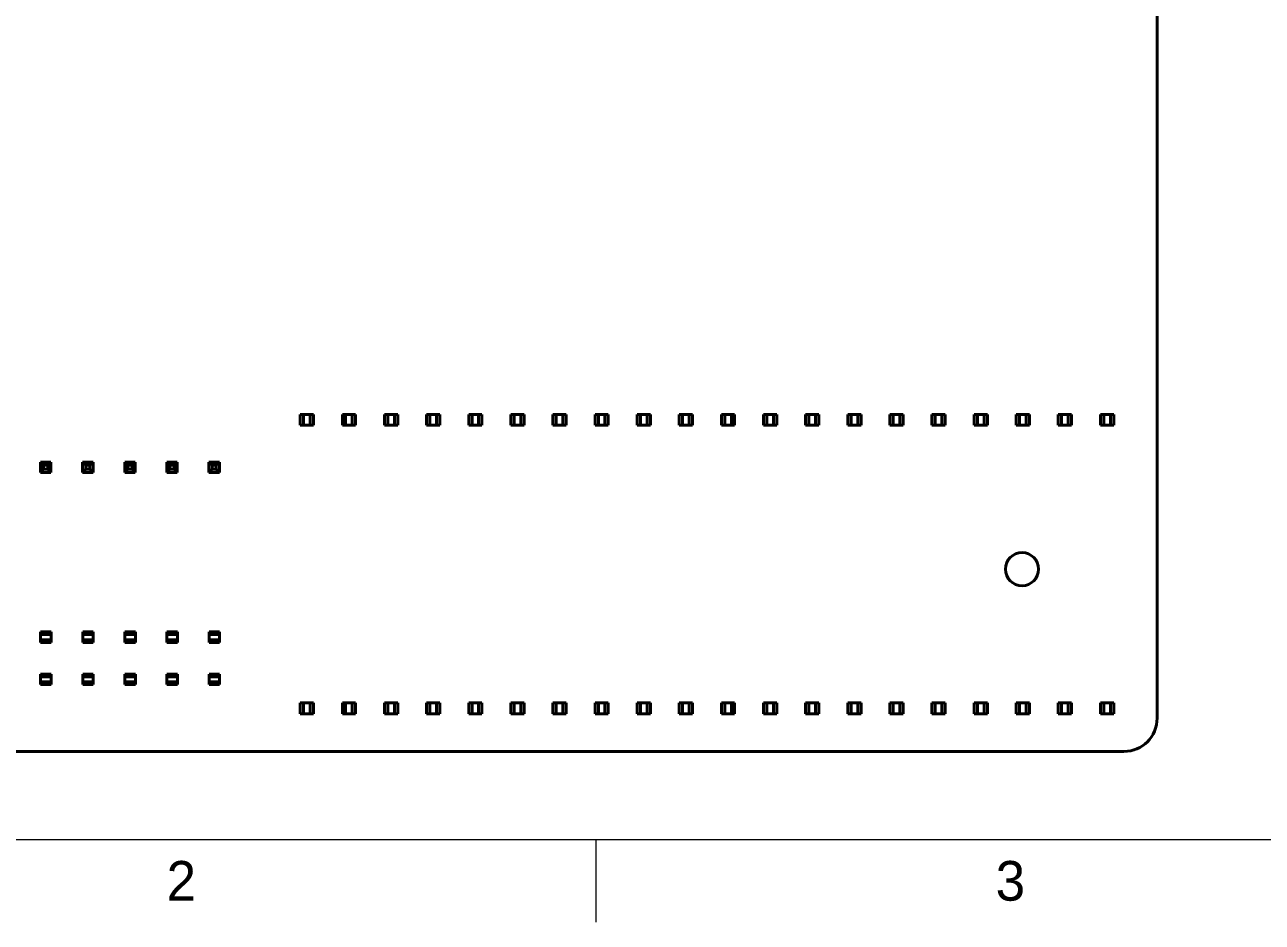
# Model space of a CAD drawing. Header units: millimetres. Extents: x 15 to 292, y 5 to 205.
# Drawn here: x 69.1 to 143.7, y 5 to 59.2 of the extents above; entities that cross this region are included whole.
import ezdxf

# ---------------------------------------------------------------- set-up
doc = ezdxf.new("R2010")
doc.units = ezdxf.units.MM
doc.layers.add('Border', color=7, linetype='Continuous')
doc.layers.add('Geometries', color=7, linetype='Continuous')
doc.styles.add('Shapr0', font='txt', dxfattribs={"height": 2.3925})

msp = doc.modelspace()

# ---------------------------------------------------------------- linework, layer by layer
at = {"layer": 'Border', "linetype": 'Continuous', "lineweight": 15}
for p, q in [((20, 10), (287, 10)), ((103.5, 10), (103.5, 5))]:
    msp.add_line(p, q, dxfattribs=at)
at = {"layer": 'Geometries', "linetype": 'Continuous', "lineweight": 40}
for p, q in [((137.351, 63.454), (137.351, 17.309)), ((85.671, 35.634), (85.871, 35.634)), ((85.671, 34.984), (85.671, 35.634)), ((85.871, 35.634), (86.271, 35.634)), ((85.871, 34.984), (85.871, 35.634)), ((86.271, 35.634), (86.471, 35.634)), ((86.271, 35.634), (86.271, 34.984)), ((86.471, 34.984), (86.471, 35.634)), ((88.211, 35.634), (88.411, 35.634)), ((88.211, 34.984), (88.211, 35.634)), ((88.411, 35.634), (88.811, 35.634)), ((88.411, 34.984), (88.411, 35.634)), ((88.811, 35.634), (89.011, 35.634)), ((88.811, 35.634), (88.811, 34.984)), ((89.011, 34.984), (89.011, 35.634)), ((90.751, 34.984), (90.751, 35.634)), ((90.751, 35.634), (90.951, 35.634)), ((90.951, 35.634), (91.351, 35.634)), ((90.951, 34.984), (90.951, 35.634)), ((91.351, 35.634), (91.551, 35.634)), ((91.351, 35.634), (91.351, 34.984)), ((91.551, 34.984), (91.551, 35.634)), ((93.291, 35.634), (93.491, 35.634)), ((93.291, 34.984), (93.291, 35.634)), ((93.491, 35.634), (93.891, 35.634)), ((93.491, 34.984), (93.491, 35.634)), ((93.891, 35.634), (94.091, 35.634)), ((93.891, 35.634), (93.891, 34.984)), ((94.091, 34.984), (94.091, 35.634)), ((95.831, 35.634), (96.031, 35.634)), ((95.831, 34.984), (95.831, 35.634)), ((96.031, 35.634), (96.431, 35.634)), ((96.031, 34.984), (96.031, 35.634)), ((96.431, 35.634), (96.631, 35.634)), ((96.431, 35.634), (96.431, 34.984)), ((96.631, 34.984), (96.631, 35.634)), ((98.371, 35.634), (98.571, 35.634)), ((98.371, 34.984), (98.371, 35.634)), ((98.571, 35.634), (98.971, 35.634)), ((98.571, 34.984), (98.571, 35.634)), ((98.971, 35.634), (99.171, 35.634)), ((98.971, 35.634), (98.971, 34.984)), ((99.171, 34.984), (99.171, 35.634)), ((100.911, 35.634), (101.111, 35.634)), ((100.911, 34.984), (100.911, 35.634)), ((101.111, 35.634), (101.511, 35.634)), ((101.111, 34.984), (101.111, 35.634)), ((101.511, 35.634), (101.711, 35.634)), ((101.511, 35.634), (101.511, 34.984)), ((101.711, 34.984), (101.711, 35.634)), ((103.451, 35.634), (103.651, 35.634)), ((103.451, 34.984), (103.451, 35.634)), ((103.651, 35.634), (104.051, 35.634)), ((103.651, 34.984), (103.651, 35.634)), ((104.051, 35.634), (104.251, 35.634)), ((104.051, 35.634), (104.051, 34.984)), ((104.251, 34.984), (104.251, 35.634)), ((105.991, 34.984), (105.991, 35.634)), ((105.991, 35.634), (106.191, 35.634)), ((106.191, 35.634), (106.591, 35.634)), ((106.191, 34.984), (106.191, 35.634)), ((106.591, 35.634), (106.791, 35.634)), ((106.591, 35.634), (106.591, 34.984)), ((106.791, 34.984), (106.791, 35.634)), ((108.531, 35.634), (108.731, 35.634)), ((108.531, 34.984), (108.531, 35.634)), ((108.731, 35.634), (109.131, 35.634)), ((108.731, 34.984), (108.731, 35.634)), ((109.131, 35.634), (109.331, 35.634)), ((109.131, 35.634), (109.131, 34.984)), ((109.331, 34.984), (109.331, 35.634)), ((111.071, 35.634), (111.271, 35.634)), ((111.071, 34.984), (111.071, 35.634)), ((111.271, 35.634), (111.671, 35.634)), ((111.271, 34.984), (111.271, 35.634)), ((111.671, 35.634), (111.871, 35.634)), ((111.671, 35.634), (111.671, 34.984)), ((111.871, 34.984), (111.871, 35.634)), ((113.611, 35.634), (113.811, 35.634)), ((113.611, 34.984), (113.611, 35.634)), ((113.811, 35.634), (114.211, 35.634)), ((113.811, 34.984), (113.811, 35.634)), ((114.211, 35.634), (114.211, 34.984)), ((114.211, 35.634), (114.411, 35.634)), ((114.411, 34.984), (114.411, 35.634)), ((116.151, 35.634), (116.351, 35.634)), ((116.151, 34.984), (116.151, 35.634)), ((116.351, 35.634), (116.751, 35.634)), ((116.351, 34.984), (116.351, 35.634)), ((116.751, 35.634), (116.951, 35.634)), ((116.751, 35.634), (116.751, 34.984)), ((116.951, 34.984), (116.951, 35.634)), ((118.691, 34.984), (118.691, 35.634)), ((118.691, 35.634), (118.891, 35.634)), ((118.891, 35.634), (119.291, 35.634)), ((118.891, 34.984), (118.891, 35.634)), ((119.291, 35.634), (119.491, 35.634)), ((119.291, 35.634), (119.291, 34.984)), ((119.491, 34.984), (119.491, 35.634)), ((121.231, 34.984), (121.231, 35.634)), ((121.231, 35.634), (121.431, 35.634)), ((121.431, 35.634), (121.831, 35.634)), ((121.431, 34.984), (121.431, 35.634)), ((121.831, 35.634), (122.031, 35.634)), ((121.831, 35.634), (121.831, 34.984)), ((122.031, 34.984), (122.031, 35.634)), ((123.771, 35.634), (123.971, 35.634)), ((123.771, 34.984), (123.771, 35.634)), ((123.971, 35.634), (124.371, 35.634)), ((123.971, 34.984), (123.971, 35.634)), ((124.371, 35.634), (124.571, 35.634)), ((124.371, 35.634), (124.371, 34.984)), ((124.571, 34.984), (124.571, 35.634)), ((126.311, 35.634), (126.511, 35.634)), ((126.311, 34.984), (126.311, 35.634)), ((126.511, 35.634), (126.911, 35.634)), ((126.511, 34.984), (126.511, 35.634)), ((126.911, 35.634), (126.911, 34.984)), ((126.911, 35.634), (127.111, 35.634)), ((127.111, 34.984), (127.111, 35.634)), ((128.851, 34.984), (128.851, 35.634)), ((128.851, 35.634), (129.051, 35.634)), ((129.051, 35.634), (129.451, 35.634)), ((129.051, 34.984), (129.051, 35.634)), ((129.451, 35.634), (129.651, 35.634)), ((129.451, 35.634), (129.451, 34.984)), ((129.651, 34.984), (129.651, 35.634)), ((131.391, 35.634), (131.591, 35.634)), ((131.391, 34.984), (131.391, 35.634)), ((131.591, 35.634), (131.991, 35.634)), ((131.591, 34.984), (131.591, 35.634)), ((131.991, 35.634), (131.991, 34.984)), ((131.991, 35.634), (132.191, 35.634)), ((132.191, 34.984), (132.191, 35.634)), ((133.931, 34.984), (133.931, 35.634)), ((133.931, 35.634), (134.131, 35.634)), ((134.131, 35.634), (134.531, 35.634)), ((134.131, 34.984), (134.131, 35.634)), ((134.531, 35.634), (134.531, 34.984)), ((134.531, 35.634), (134.731, 35.634)), ((134.731, 34.984), (134.731, 35.634)), ((85.871, 34.984), (85.671, 34.984)), ((86.271, 34.984), (85.871, 34.984)), ((86.471, 34.984), (86.271, 34.984)), ((88.411, 34.984), (88.211, 34.984)), ((88.811, 34.984), (88.411, 34.984)), ((89.011, 34.984), (88.811, 34.984)), ((90.951, 34.984), (90.751, 34.984)), ((91.351, 34.984), (90.951, 34.984)), ((91.551, 34.984), (91.351, 34.984)), ((93.491, 34.984), (93.291, 34.984)), ((93.891, 34.984), (93.491, 34.984)), ((94.091, 34.984), (93.891, 34.984)), ((96.031, 34.984), (95.831, 34.984)), ((96.431, 34.984), (96.031, 34.984)), ((96.631, 34.984), (96.431, 34.984)), ((98.571, 34.984), (98.371, 34.984)), ((98.971, 34.984), (98.571, 34.984)), ((99.171, 34.984), (98.971, 34.984)), ((101.111, 34.984), (100.911, 34.984)), ((101.511, 34.984), (101.111, 34.984)), ((101.711, 34.984), (101.511, 34.984)), ((103.651, 34.984), (103.451, 34.984)), ((104.051, 34.984), (103.651, 34.984)), ((104.251, 34.984), (104.051, 34.984)), ((106.191, 34.984), (105.991, 34.984)), ((106.591, 34.984), (106.191, 34.984)), ((106.791, 34.984), (106.591, 34.984)), ((108.731, 34.984), (108.531, 34.984)), ((109.131, 34.984), (108.731, 34.984)), ((109.331, 34.984), (109.131, 34.984)), ((111.271, 34.984), (111.071, 34.984)), ((111.671, 34.984), (111.271, 34.984)), ((111.871, 34.984), (111.671, 34.984)), ((113.811, 34.984), (113.611, 34.984)), ((114.211, 34.984), (113.811, 34.984)), ((114.411, 34.984), (114.211, 34.984)), ((116.351, 34.984), (116.151, 34.984)), ((116.751, 34.984), (116.351, 34.984)), ((116.951, 34.984), (116.751, 34.984)), ((118.891, 34.984), (118.691, 34.984)), ((119.291, 34.984), (118.891, 34.984)), ((119.491, 34.984), (119.291, 34.984)), ((121.431, 34.984), (121.231, 34.984)), ((121.831, 34.984), (121.431, 34.984)), ((122.031, 34.984), (121.831, 34.984)), ((123.971, 34.984), (123.771, 34.984)), ((124.371, 34.984), (123.971, 34.984)), ((124.571, 34.984), (124.371, 34.984)), ((126.511, 34.984), (126.311, 34.984)), ((126.911, 34.984), (126.511, 34.984)), ((127.111, 34.984), (126.911, 34.984)), ((129.051, 34.984), (128.851, 34.984)), ((129.451, 34.984), (129.051, 34.984)), ((129.651, 34.984), (129.451, 34.984)), ((131.591, 34.984), (131.391, 34.984)), ((131.991, 34.984), (131.591, 34.984)), ((132.191, 34.984), (131.991, 34.984)), ((134.131, 34.984), (133.931, 34.984)), ((134.531, 34.984), (134.131, 34.984)), ((134.731, 34.984), (134.531, 34.984)), ((70.006, 32.771), (70.006, 32.771)), ((70.006, 32.141), (70.006, 32.771)), ((70.006, 32.771), (70.636, 32.771)), ((70.196, 32.581), (70.006, 32.771)), ((70.196, 32.331), (70.006, 32.141)), ((70.006, 32.141), (70.006, 32.141)), ((70.636, 32.141), (70.006, 32.141)), ((70.196, 32.331), (70.196, 32.581)), ((70.196, 32.581), (70.446, 32.581)), ((70.446, 32.331), (70.196, 32.331)), ((70.636, 32.771), (70.446, 32.581)), ((70.446, 32.581), (70.446, 32.331)), ((70.446, 32.331), (70.636, 32.141)), ((70.636, 32.771), (70.636, 32.141)), ((70.636, 32.771), (70.636, 32.771)), ((70.636, 32.771), (70.636, 32.771)), ((72.546, 32.771), (72.546, 32.771)), ((73.176, 32.771), (72.546, 32.771)), ((72.546, 32.771), (72.736, 32.581)), ((72.546, 32.771), (72.546, 32.141)), ((72.546, 32.141), (72.736, 32.331)), ((72.546, 32.141), (72.546, 32.141)), ((72.546, 32.141), (73.176, 32.141)), ((72.736, 32.581), (72.736, 32.331)), ((72.986, 32.581), (72.736, 32.581)), ((72.736, 32.331), (72.986, 32.331)), ((72.986, 32.581), (73.176, 32.771)), ((72.986, 32.331), (72.986, 32.581)), ((73.176, 32.141), (72.986, 32.331)), ((73.176, 32.141), (73.176, 32.771)), ((75.086, 32.771), (75.086, 32.771)), ((75.716, 32.771), (75.086, 32.771)), ((75.086, 32.771), (75.276, 32.581)), ((75.086, 32.771), (75.086, 32.141)), ((75.086, 32.141), (75.276, 32.331)), ((75.086, 32.141), (75.086, 32.141)), ((75.086, 32.141), (75.716, 32.141)), ((75.526, 32.581), (75.276, 32.581)), ((75.276, 32.581), (75.276, 32.331)), ((75.276, 32.331), (75.526, 32.331)), ((75.526, 32.581), (75.716, 32.771)), ((75.526, 32.331), (75.526, 32.581)), ((75.716, 32.141), (75.526, 32.331)), ((75.716, 32.771), (75.716, 32.771)), ((75.716, 32.771), (75.716, 32.771)), ((75.716, 32.141), (75.716, 32.771)), ((77.626, 32.771), (77.626, 32.771)), ((78.256, 32.771), (77.626, 32.771)), ((77.626, 32.771), (77.816, 32.581)), ((77.626, 32.771), (77.626, 32.141)), ((77.626, 32.141), (77.816, 32.331)), ((77.626, 32.141), (77.626, 32.141)), ((77.626, 32.141), (78.256, 32.141)), ((78.066, 32.581), (77.816, 32.581)), ((77.816, 32.581), (77.816, 32.331)), ((77.816, 32.331), (78.066, 32.331)), ((78.066, 32.581), (78.256, 32.771)), ((78.066, 32.331), (78.066, 32.581)), ((78.256, 32.141), (78.066, 32.331)), ((78.256, 32.141), (78.256, 32.771)), ((78.256, 32.771), (78.256, 32.771)), ((78.256, 32.771), (78.256, 32.771)), ((80.166, 32.771), (80.166, 32.771)), ((80.166, 32.771), (80.166, 32.141)), ((80.796, 32.771), (80.166, 32.771)), ((80.166, 32.771), (80.356, 32.581)), ((80.166, 32.141), (80.356, 32.331)), ((80.166, 32.141), (80.166, 32.141)), ((80.166, 32.141), (80.796, 32.141)), ((80.356, 32.581), (80.356, 32.331)), ((80.606, 32.581), (80.356, 32.581)), ((80.356, 32.331), (80.606, 32.331)), ((80.606, 32.581), (80.796, 32.771)), ((80.606, 32.331), (80.606, 32.581)), ((80.796, 32.141), (80.606, 32.331)), ((80.796, 32.141), (80.796, 32.771)), ((70.013, 22.356), (70.013, 22.515)), ((70.013, 22.515), (70.648, 22.515)), ((70.648, 22.515), (70.648, 22.356)), ((72.553, 22.356), (72.553, 22.515)), ((72.553, 22.515), (73.188, 22.515)), ((73.188, 22.515), (73.188, 22.356)), ((75.093, 22.356), (75.093, 22.515)), ((75.093, 22.515), (75.728, 22.515)), ((75.728, 22.515), (75.728, 22.356)), ((77.633, 22.356), (77.633, 22.515)), ((77.633, 22.515), (78.268, 22.515)), ((78.268, 22.515), (78.268, 22.356)), ((80.173, 22.356), (80.173, 22.515)), ((80.173, 22.515), (80.808, 22.515)), ((80.808, 22.356), (80.808, 22.515)), ((70.013, 22.039), (70.013, 22.356)), ((70.013, 22.356), (70.648, 22.356)), ((70.013, 21.88), (70.013, 22.039)), ((70.013, 22.039), (70.648, 22.039)), ((70.013, 21.88), (70.648, 21.88)), ((70.648, 22.039), (70.648, 22.356)), ((70.648, 22.039), (70.648, 21.88)), ((72.553, 22.039), (72.553, 22.356)), ((72.553, 22.356), (73.188, 22.356)), ((72.553, 21.88), (72.553, 22.039)), ((72.553, 22.039), (73.188, 22.039)), ((72.553, 21.88), (73.188, 21.88)), ((73.188, 22.039), (73.188, 22.356)), ((73.188, 22.039), (73.188, 21.88)), ((75.093, 22.039), (75.093, 22.356)), ((75.093, 22.356), (75.728, 22.356)), ((75.093, 21.88), (75.093, 22.039)), ((75.093, 22.039), (75.728, 22.039)), ((75.093, 21.88), (75.728, 21.88)), ((75.728, 22.039), (75.728, 22.356)), ((75.728, 22.039), (75.728, 21.88)), ((77.633, 22.039), (77.633, 22.356)), ((77.633, 22.356), (78.268, 22.356)), ((77.633, 21.88), (77.633, 22.039)), ((77.633, 22.039), (78.268, 22.039)), ((77.633, 21.88), (78.268, 21.88)), ((78.268, 22.039), (78.268, 22.356)), ((78.268, 22.039), (78.268, 21.88)), ((80.173, 22.039), (80.173, 22.356)), ((80.173, 22.356), (80.808, 22.356)), ((80.173, 21.88), (80.173, 22.039)), ((80.173, 22.039), (80.808, 22.039)), ((80.173, 21.88), (80.808, 21.88)), ((80.808, 22.039), (80.808, 22.356)), ((80.808, 21.88), (80.808, 22.039)), ((70.013, 19.816), (70.013, 19.975)), ((70.013, 19.975), (70.648, 19.975)), ((70.013, 19.499), (70.013, 19.816)), ((70.013, 19.816), (70.648, 19.816)), ((70.013, 19.34), (70.013, 19.499)), ((70.013, 19.499), (70.648, 19.499)), ((70.648, 19.975), (70.648, 19.816)), ((70.648, 19.499), (70.648, 19.816)), ((70.648, 19.499), (70.648, 19.34)), ((72.553, 19.816), (72.553, 19.975)), ((72.553, 19.975), (73.188, 19.975)), ((72.553, 19.499), (72.553, 19.816)), ((72.553, 19.816), (73.188, 19.816)), ((72.553, 19.34), (72.553, 19.499)), ((72.553, 19.499), (73.188, 19.499)), ((73.188, 19.975), (73.188, 19.816)), ((73.188, 19.499), (73.188, 19.816)), ((73.188, 19.499), (73.188, 19.34)), ((75.093, 19.816), (75.093, 19.975)), ((75.093, 19.975), (75.728, 19.975)), ((75.093, 19.499), (75.093, 19.816)), ((75.093, 19.816), (75.728, 19.816)), ((75.093, 19.34), (75.093, 19.499)), ((75.093, 19.499), (75.728, 19.499)), ((75.728, 19.975), (75.728, 19.816)), ((75.728, 19.499), (75.728, 19.816)), ((75.728, 19.499), (75.728, 19.34)), ((77.633, 19.816), (77.633, 19.975)), ((77.633, 19.975), (78.268, 19.975)), ((77.633, 19.499), (77.633, 19.816)), ((77.633, 19.816), (78.268, 19.816)), ((77.633, 19.34), (77.633, 19.499)), ((77.633, 19.499), (78.268, 19.499)), ((78.268, 19.975), (78.268, 19.816)), ((78.268, 19.499), (78.268, 19.816)), ((78.268, 19.499), (78.268, 19.34)), ((80.173, 19.816), (80.173, 19.975)), ((80.173, 19.975), (80.808, 19.975)), ((80.173, 19.499), (80.173, 19.816)), ((80.173, 19.816), (80.808, 19.816)), ((80.173, 19.34), (80.173, 19.499)), ((80.173, 19.499), (80.808, 19.499)), ((80.808, 19.816), (80.808, 19.975)), ((80.808, 19.499), (80.808, 19.816)), ((80.808, 19.34), (80.808, 19.499)), ((70.013, 19.34), (70.648, 19.34)), ((72.553, 19.34), (73.188, 19.34)), ((75.093, 19.34), (75.728, 19.34)), ((77.633, 19.34), (78.268, 19.34)), ((80.173, 19.34), (80.808, 19.34)), ((85.671, 18.234), (85.871, 18.234)), ((85.671, 17.584), (85.671, 18.234)), ((85.871, 18.234), (86.271, 18.234)), ((85.871, 17.584), (85.871, 18.234)), ((86.271, 18.234), (86.471, 18.234)), ((86.271, 18.234), (86.271, 17.584)), ((86.471, 17.584), (86.471, 18.234)), ((88.211, 18.234), (88.411, 18.234)), ((88.211, 17.584), (88.211, 18.234)), ((88.411, 17.584), (88.411, 18.234)), ((88.411, 18.234), (88.811, 18.234)), ((88.811, 18.234), (89.011, 18.234)), ((88.811, 18.234), (88.811, 17.584)), ((89.011, 17.584), (89.011, 18.234)), ((90.751, 18.234), (90.951, 18.234)), ((90.751, 17.584), (90.751, 18.234)), ((90.951, 18.234), (91.351, 18.234)), ((90.951, 17.584), (90.951, 18.234)), ((91.351, 18.234), (91.551, 18.234)), ((91.351, 18.234), (91.351, 17.584)), ((91.551, 17.584), (91.551, 18.234)), ((93.291, 17.584), (93.291, 18.234)), ((93.291, 18.234), (93.491, 18.234)), ((93.491, 18.234), (93.891, 18.234)), ((93.491, 17.584), (93.491, 18.234)), ((93.891, 18.234), (94.091, 18.234)), ((93.891, 18.234), (93.891, 17.584)), ((94.091, 17.584), (94.091, 18.234)), ((95.831, 17.584), (95.831, 18.234)), ((95.831, 18.234), (96.031, 18.234)), ((96.031, 18.234), (96.431, 18.234)), ((96.031, 17.584), (96.031, 18.234)), ((96.431, 18.234), (96.631, 18.234)), ((96.431, 18.234), (96.431, 17.584)), ((96.631, 17.584), (96.631, 18.234)), ((98.371, 18.234), (98.571, 18.234)), ((98.371, 17.584), (98.371, 18.234)), ((98.571, 18.234), (98.971, 18.234)), ((98.571, 17.584), (98.571, 18.234)), ((98.971, 18.234), (99.171, 18.234)), ((98.971, 18.234), (98.971, 17.584)), ((99.171, 17.584), (99.171, 18.234)), ((100.911, 18.234), (101.111, 18.234)), ((100.911, 17.584), (100.911, 18.234)), ((101.111, 18.234), (101.511, 18.234)), ((101.111, 17.584), (101.111, 18.234)), ((101.511, 18.234), (101.711, 18.234)), ((101.511, 18.234), (101.511, 17.584)), ((101.711, 17.584), (101.711, 18.234)), ((103.451, 17.584), (103.451, 18.234)), ((103.451, 18.234), (103.651, 18.234)), ((103.651, 18.234), (104.051, 18.234)), ((103.651, 17.584), (103.651, 18.234)), ((104.051, 18.234), (104.251, 18.234)), ((104.051, 18.234), (104.051, 17.584)), ((104.251, 17.584), (104.251, 18.234)), ((105.991, 18.234), (106.191, 18.234)), ((105.991, 17.584), (105.991, 18.234)), ((106.191, 18.234), (106.591, 18.234)), ((106.191, 17.584), (106.191, 18.234)), ((106.591, 18.234), (106.791, 18.234)), ((106.591, 18.234), (106.591, 17.584)), ((106.791, 17.584), (106.791, 18.234)), ((108.531, 18.234), (108.731, 18.234)), ((108.531, 17.584), (108.531, 18.234)), ((108.731, 18.234), (109.131, 18.234)), ((108.731, 17.584), (108.731, 18.234)), ((109.131, 18.234), (109.331, 18.234)), ((109.131, 18.234), (109.131, 17.584)), ((109.331, 17.584), (109.331, 18.234)), ((111.071, 17.584), (111.071, 18.234)), ((111.071, 18.234), (111.271, 18.234)), ((111.271, 18.234), (111.671, 18.234)), ((111.271, 17.584), (111.271, 18.234)), ((111.671, 18.234), (111.871, 18.234)), ((111.671, 18.234), (111.671, 17.584)), ((111.871, 17.584), (111.871, 18.234)), ((113.611, 17.584), (113.611, 18.234)), ((113.611, 18.234), (113.811, 18.234)), ((113.811, 18.234), (114.211, 18.234)), ((113.811, 17.584), (113.811, 18.234)), ((114.211, 18.234), (114.411, 18.234)), ((114.211, 18.234), (114.211, 17.584)), ((114.411, 17.584), (114.411, 18.234)), ((116.151, 17.584), (116.151, 18.234)), ((116.151, 18.234), (116.351, 18.234)), ((116.351, 18.234), (116.751, 18.234)), ((116.351, 17.584), (116.351, 18.234)), ((116.751, 18.234), (116.951, 18.234)), ((116.751, 18.234), (116.751, 17.584)), ((116.951, 17.584), (116.951, 18.234)), ((118.691, 17.584), (118.691, 18.234)), ((118.691, 18.234), (118.891, 18.234)), ((118.891, 18.234), (119.291, 18.234)), ((118.891, 17.584), (118.891, 18.234)), ((119.291, 18.234), (119.491, 18.234)), ((119.291, 18.234), (119.291, 17.584)), ((119.491, 17.584), (119.491, 18.234)), ((121.231, 17.584), (121.231, 18.234)), ((121.231, 18.234), (121.431, 18.234)), ((121.431, 18.234), (121.831, 18.234)), ((121.431, 17.584), (121.431, 18.234)), ((121.831, 18.234), (122.031, 18.234)), ((121.831, 18.234), (121.831, 17.584)), ((122.031, 17.584), (122.031, 18.234)), ((123.771, 18.234), (123.971, 18.234)), ((123.771, 17.584), (123.771, 18.234)), ((123.971, 18.234), (124.371, 18.234)), ((123.971, 17.584), (123.971, 18.234)), ((124.371, 18.234), (124.571, 18.234)), ((124.371, 18.234), (124.371, 17.584)), ((124.571, 17.584), (124.571, 18.234)), ((126.311, 17.584), (126.311, 18.234)), ((126.311, 18.234), (126.511, 18.234)), ((126.511, 18.234), (126.911, 18.234)), ((126.511, 17.584), (126.511, 18.234)), ((126.911, 18.234), (127.111, 18.234)), ((126.911, 18.234), (126.911, 17.584)), ((127.111, 17.584), (127.111, 18.234)), ((128.851, 17.584), (128.851, 18.234)), ((128.851, 18.234), (129.051, 18.234)), ((129.051, 18.234), (129.451, 18.234)), ((129.051, 17.584), (129.051, 18.234)), ((129.451, 18.234), (129.651, 18.234)), ((129.451, 18.234), (129.451, 17.584)), ((129.651, 17.584), (129.651, 18.234)), ((131.391, 17.584), (131.391, 18.234)), ((131.391, 18.234), (131.591, 18.234)), ((131.591, 17.584), (131.591, 18.234)), ((131.591, 18.234), (131.991, 18.234)), ((131.991, 18.234), (132.191, 18.234)), ((131.991, 18.234), (131.991, 17.584)), ((132.191, 17.584), (132.191, 18.234)), ((133.931, 18.234), (134.131, 18.234)), ((133.931, 17.584), (133.931, 18.234)), ((134.131, 17.584), (134.131, 18.234)), ((134.131, 18.234), (134.531, 18.234)), ((134.531, 18.234), (134.731, 18.234)), ((134.531, 18.234), (134.531, 17.584)), ((134.731, 17.584), (134.731, 18.234)), ((85.871, 17.584), (85.671, 17.584)), ((86.271, 17.584), (85.871, 17.584)), ((86.471, 17.584), (86.271, 17.584)), ((88.411, 17.584), (88.211, 17.584)), ((88.811, 17.584), (88.411, 17.584)), ((89.011, 17.584), (88.811, 17.584)), ((90.951, 17.584), (90.751, 17.584)), ((91.351, 17.584), (90.951, 17.584)), ((91.551, 17.584), (91.351, 17.584)), ((93.491, 17.584), (93.291, 17.584)), ((93.891, 17.584), (93.491, 17.584)), ((94.091, 17.584), (93.891, 17.584)), ((96.031, 17.584), (95.831, 17.584)), ((96.431, 17.584), (96.031, 17.584)), ((96.631, 17.584), (96.431, 17.584)), ((98.571, 17.584), (98.371, 17.584)), ((98.971, 17.584), (98.571, 17.584)), ((99.171, 17.584), (98.971, 17.584)), ((101.111, 17.584), (100.911, 17.584)), ((101.511, 17.584), (101.111, 17.584)), ((101.711, 17.584), (101.511, 17.584)), ((103.651, 17.584), (103.451, 17.584)), ((104.051, 17.584), (103.651, 17.584)), ((104.251, 17.584), (104.051, 17.584)), ((106.191, 17.584), (105.991, 17.584)), ((106.591, 17.584), (106.191, 17.584)), ((106.791, 17.584), (106.591, 17.584)), ((108.731, 17.584), (108.531, 17.584)), ((109.131, 17.584), (108.731, 17.584)), ((109.331, 17.584), (109.131, 17.584)), ((111.271, 17.584), (111.071, 17.584)), ((111.671, 17.584), (111.271, 17.584)), ((111.871, 17.584), (111.671, 17.584)), ((113.811, 17.584), (113.611, 17.584)), ((114.211, 17.584), (113.811, 17.584)), ((114.411, 17.584), (114.211, 17.584)), ((116.351, 17.584), (116.151, 17.584)), ((116.751, 17.584), (116.351, 17.584)), ((116.951, 17.584), (116.751, 17.584)), ((118.891, 17.584), (118.691, 17.584)), ((119.291, 17.584), (118.891, 17.584)), ((119.491, 17.584), (119.291, 17.584)), ((121.431, 17.584), (121.231, 17.584)), ((121.831, 17.584), (121.431, 17.584)), ((122.031, 17.584), (121.831, 17.584)), ((123.971, 17.584), (123.771, 17.584)), ((124.371, 17.584), (123.971, 17.584)), ((124.571, 17.584), (124.371, 17.584)), ((126.511, 17.584), (126.311, 17.584)), ((126.911, 17.584), (126.511, 17.584)), ((127.111, 17.584), (126.911, 17.584)), ((129.051, 17.584), (128.851, 17.584)), ((129.451, 17.584), (129.051, 17.584)), ((129.651, 17.584), (129.451, 17.584)), ((131.591, 17.584), (131.391, 17.584)), ((131.991, 17.584), (131.591, 17.584)), ((132.191, 17.584), (131.991, 17.584)), ((134.131, 17.584), (133.931, 17.584)), ((134.531, 17.584), (134.131, 17.584)), ((134.731, 17.584), (134.531, 17.584)), ((135.351, 15.309), (29.351, 15.309))]:
    msp.add_line(p, q, dxfattribs=at)
msp.add_circle((129.201, 26.309), 1, dxfattribs=at)
msp.add_arc((135.351, 17.309), 2, 270, 0, dxfattribs=at)

# ---------------------------------------------------------------- texts
at = {"layer": 'Border', "linetype": 'Continuous', "lineweight": 15, "char_height": 2.393, "width": 2.3925, "attachment_point": 2, "style": 'Shapr0'}
for s, insert in [('2', (78.5, 8.696)), ('3', (128.5, 8.696))]:
    msp.add_mtext(s, dxfattribs=dict(at, insert=insert))

doc.saveas('drawing.dxf')
